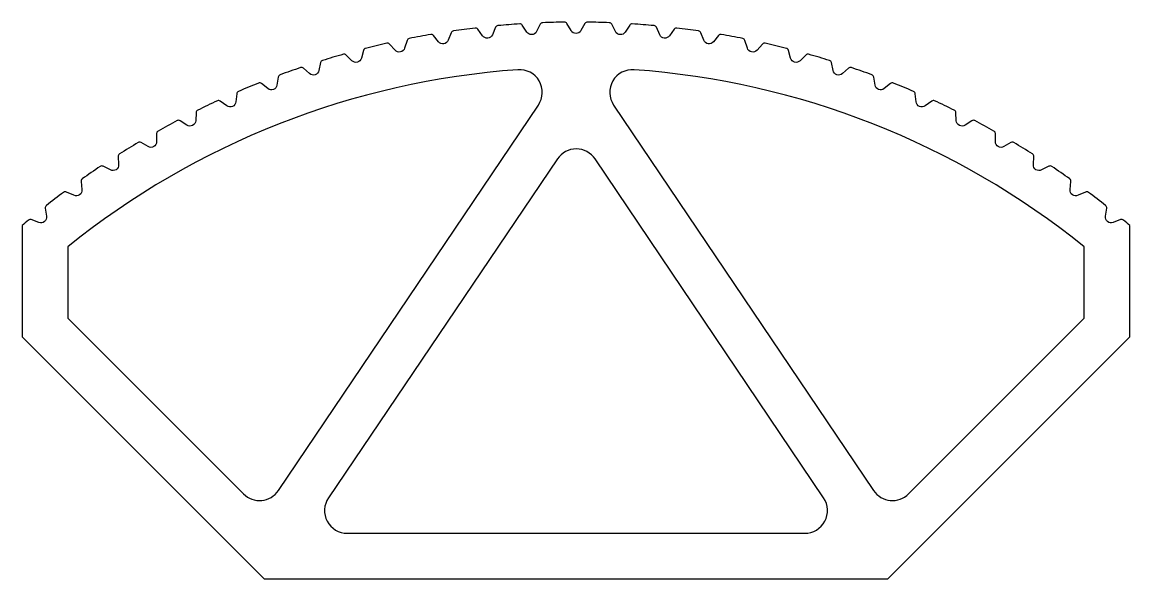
# Model space of a CAD drawing. Extents: x 345 to 393.6, y 671.4 to 695.9.
import ezdxf

# ---------------------------------------------------------------- set-up
doc = ezdxf.new("R2010")
doc.units = 0
doc.layers.get('0').update_dxf_attribs({"linetype": 'CONTINUOUS'})

msp = doc.modelspace()

# ---------------------------------------------------------------- linework, layer by layer
at = {"color": 7, "linetype": 'CONTINUOUS'}
for points in [[(353.661, 692.402, 0.271558), (353.535, 692.414, 0.006376), (352.67, 692.001, 0.271536), (352.6, 691.896), (352.581, 691.539, -0.577351), (352.196, 691.343), (351.896, 691.537, 0.271547), (351.77, 691.543, 0.006375), (350.927, 691.085, 0.271537), (350.863, 690.976), (350.863, 690.619, -0.577354), (350.488, 690.403), (350.179, 690.581, 0.27155), (350.053, 690.58, 0.006375), (349.235, 690.079, 0.271549), (349.177, 689.967), (349.196, 689.611, -0.577348), (348.833, 689.375), (348.515, 689.537, 0.271555), (348.388, 689.529, 0.006375), (347.598, 688.986, 0.271546), (347.546, 688.871), (347.583, 688.516, -0.577351), (347.233, 688.262), (346.907, 688.407, 0.271553), (346.781, 688.393, 0.006376), (346.02, 687.809, 0.271553), (345.974, 687.691), (346.03, 687.339, -0.577352), (345.694, 687.066), (345.36, 687.194, 0.271549), (345.236, 687.173, 0.002416), (344.957, 686.94), (344.957, 682.039), (355.584, 671.412), (382.993, 671.412), (393.619, 682.039), (393.619, 686.94, 0.002416), (393.341, 687.173, 0.271549), (393.216, 687.194), (392.883, 687.066, -0.577352), (392.547, 687.339), (392.602, 687.691, 0.271553), (392.556, 687.809, 0.006376), (391.796, 688.393, 0.271553), (391.67, 688.407), (391.344, 688.262, -0.577351), (390.994, 688.516), (391.031, 688.871, 0.271546), (390.979, 688.986, 0.006375), (390.188, 689.529, 0.271555), (390.062, 689.537), (389.744, 689.375, -0.577348), (389.381, 689.611), (389.4, 689.967, 0.271549), (389.342, 690.079, 0.006375), (388.524, 690.58, 0.27155), (388.398, 690.581), (388.088, 690.403, -0.577354), (387.713, 690.619), (387.713, 690.976, 0.271537), (387.649, 691.085, 0.006375), (386.807, 691.543, 0.271547), (386.68, 691.537), (386.381, 691.343, -0.577351), (385.995, 691.539), (385.977, 691.896, 0.271536), (385.907, 692.001, 0.006376), (385.042, 692.414, 0.271558), (384.916, 692.402), (384.627, 692.192, -0.577349), (384.231, 692.368), (384.194, 692.723, 0.271558), (384.119, 692.825, 0.006376), (383.233, 693.192, 0.271559), (383.108, 693.173), (382.831, 692.948, -0.577351), (382.427, 693.103), (382.371, 693.456, 0.271552), (382.29, 693.554, 0.006376), (381.387, 693.874, 0.271551), (381.263, 693.848), (380.997, 693.609, -0.577353), (380.586, 693.743), (380.511, 694.092, 0.271562), (380.426, 694.186, 0.006376), (379.507, 694.458, 0.27156), (379.384, 694.426), (379.132, 694.174, -0.57735), (378.714, 694.286), (378.621, 694.631, 0.271546), (378.531, 694.719, 0.006374), (377.599, 694.943, 0.271548), (377.479, 694.905), (377.24, 694.64, -0.577349), (376.816, 694.73), (376.706, 695.069, 0.271548), (376.611, 695.153, 0.006376), (375.668, 695.328, 0.271552), (375.55, 695.283), (375.325, 695.006, -0.577351), (374.898, 695.074), (374.77, 695.407, 0.271547), (374.671, 695.486, 0.006375), (373.72, 695.611, 0.271542), (373.605, 695.56), (373.395, 695.272, -0.577353), (372.964, 695.317), (372.819, 695.643, 0.271549), (372.716, 695.717, 0.006377), (371.76, 695.792, 0.27155), (371.647, 695.735), (371.453, 695.436, -0.577349), (371.02, 695.458), (370.858, 695.777, 0.271552), (370.752, 695.845, 0.006375), (369.793, 695.87, 0.271548), (369.683, 695.807), (369.505, 695.498, -0.577351), (369.072, 695.498), (368.893, 695.807, 0.271548), (368.783, 695.87, 0.006375), (367.825, 695.845, 0.271552), (367.718, 695.777), (367.556, 695.458, -0.577349), (367.124, 695.436), (366.93, 695.735, 0.27155), (366.817, 695.792, 0.006377), (365.861, 695.717, 0.271549), (365.758, 695.643), (365.613, 695.317, -0.577353), (365.182, 695.272), (364.972, 695.56, 0.271542), (364.856, 695.611, 0.006375), (363.906, 695.486, 0.271547), (363.807, 695.407), (363.679, 695.074, -0.577351), (363.251, 695.006), (363.027, 695.283, 0.271552), (362.908, 695.328, 0.006376), (361.965, 695.153, 0.271548), (361.871, 695.069), (361.761, 694.73, -0.577349), (361.337, 694.64), (361.098, 694.905, 0.271548), (360.978, 694.943, 0.006374), (360.045, 694.719, 0.271546), (359.955, 694.631), (359.863, 694.286, -0.57735), (359.445, 694.174), (359.192, 694.426, 0.27156), (359.07, 694.458, 0.006376), (358.151, 694.186, 0.271562), (358.065, 694.092), (357.991, 693.743, -0.577353), (357.579, 693.609), (357.314, 693.848, 0.271551), (357.19, 693.874, 0.006376), (356.286, 693.554, 0.271552), (356.206, 693.456), (356.15, 693.103, -0.577351), (355.746, 692.948), (355.469, 693.173, 0.271559), (355.344, 693.192, 0.006376), (354.458, 692.825, 0.271558), (354.383, 692.723), (354.345, 692.368, -0.577349), (353.95, 692.192)], [(346.957, 685.998), (346.957, 682.867), (354.679, 675.145, 0.471642), (356.215, 675.293), (367.635, 692.225, 0.625555), (366.734, 693.781, 0.152729)], [(383.898, 675.145), (391.619, 682.867), (391.619, 685.998, 0.152729), (371.843, 693.781, 0.625555), (370.942, 692.225), (382.362, 675.293, 0.471642)], [(380.167, 674.971), (370.126, 689.858, 0.531486), (368.469, 689.858), (358.412, 674.972, 0.60111), (359.24, 673.412), (379.338, 673.412, 0.600849)]]:
    msp.add_lwpolyline(points, format="xyb", close=True, dxfattribs=at)

doc.saveas('drawing.dxf')
